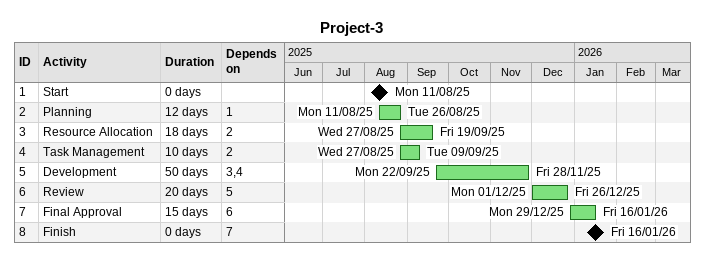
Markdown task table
Project-3

| ID | Task | Duration | Start | Finish | Predecessors |
|---|---|---|---|---|---|
| 1 | Start | 0d | 2025-08-11 | 2025-08-11 |  |
| 2 | Planning | 12d | 2025-08-11 | 2025-08-26 | 1 |
| 3 | Resource Allocation | 18d | 2025-08-27 | 2025-09-19 | 2 |
| 4 | Task Management | 10d | 2025-08-27 | 2025-09-09 | 2 |
| 5 | Development | 50d | 2025-09-22 | 2025-11-28 | 3, 4 |
| 6 | Review | 20d | 2025-12-01 | 2025-12-26 | 5 |
| 7 | Final Approval | 15d | 2025-12-29 | 2026-01-16 | 6 |
| 8 | Finish | 0d | 2026-01-16 | 2026-01-16 | 7 |
